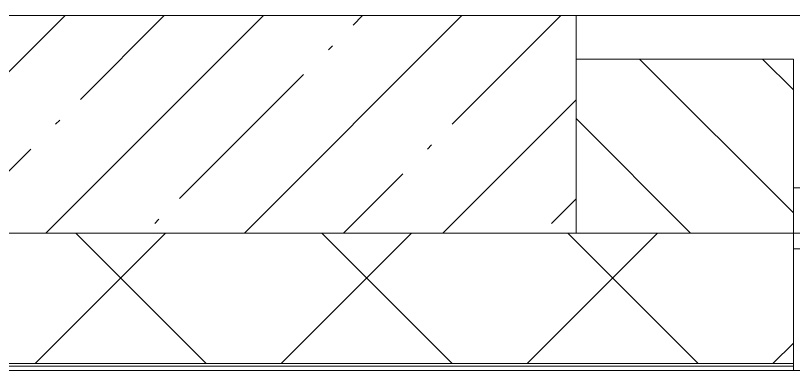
# Model space of a CAD drawing. Header units: millimetres. Extents: x -164500 to 426394, y -23753 to 102118.
# Drawn here: x 250758 to 251652, y 74281 to 74689 of the extents above; entities that cross this region are included whole.
import ezdxf

# ---------------------------------------------------------------- set-up
doc = ezdxf.new("R2010")
doc.units = ezdxf.units.MM
for name, color, linetype, lineweight in [('A-GLAZ', 7, 'Continuous', 9), ('A-GLAZ-1', 7, 'Continuous', 5), ('A-WALL', 7, 'Continuous', 5), ('I-WALL', 7, 'Continuous', 5), ('S-COLS', 7, 'Continuous', 9), ('S-COLS-1', 7, 'Continuous', 5)]:
    doc.layers.add(name, color=color, linetype=linetype, lineweight=lineweight)
doc.layers.add('A-WALL-1', color=9, linetype='Continuous', lineweight=5, true_color=0x808080)
doc.layers.add('A-WALL-FNSH-1', color=9, linetype='Continuous', lineweight=5, true_color=0x808080)

# ---------------------------------------------------------------- blocks, each defined once
blk = doc.blocks.new('BSC_Колонна _Прямоугольная - 250х900-V351-Объем проектирования 2 этажа')
at = {"layer": 'S-COLS-1'}
h = blk.add_hatch(dxfattribs=at)
h.set_pattern_fill('FP_99', color=256, style=0, pattern_type=2)
h.set_pattern_definition([(45, (-102180, -25), (-114.04925, 114.04925), []), (45, (-102065.95, -25), (-114.04925, 114.04925), [201.613, -40.323, 6.706, -33.617])])
h.paths.add_polyline_path([(-162.37, -125), (450, -125), (450, 125), (-450, 125), (-450, -125), (-290, -125)])
for p, q in [((450, 125), (-450, 125)), ((450, -125), (450, 125)), ((-450, -125), (450, -125))]:
    blk.add_line(p, q, dxfattribs=at)
blk = doc.blocks.new('120_Окно_СКБ_1Ст - 120_Окно_СКБ_1Ст 900х2500_h_ с форточкой-V406-Объем проектирования 2 этажа')
at = {"layer": 'A-GLAZ'}
for p, q in [((380, -57), (450, -57)), ((450, -57), (450, -127)), ((450, -127), (380, -127))]:
    blk.add_line(p, q, dxfattribs=at)
at = {"layer": 'A-GLAZ-1'}
blk.add_line((450, -57), (-450, -57), dxfattribs=at)
blk = doc.blocks.new('2floor')
at = {"layer": 'A-WALL'}
h = blk.add_hatch(dxfattribs=at)
h.set_pattern_fill('FP_2', color=256, style=0, pattern_type=2)
h.set_pattern_definition([(135, (148772.12, 0), (-70.71068, -70.71068), [])])
h.paths.add_polyline_path([(249602.12, -100), (250502.12, -100), (250502.12, 100), (249602.12, 100), (249602.12, 57.34)])
h.paths.add_polyline_path([(240702.12, -100), (241502.12, -100), (241502.12, 100), (240702.12, 100), (240702.12, -48)])
h.paths.add_polyline_path([(258522.12, -100), (259002.12, -100), (259002.12, 100), (257702.12, 100), (257702.12, -100), (258442.12, -100)])
h.paths.add_polyline_path([(252957.95, -100), (253602.12, -100), (253602.12, 100), (252552.12, 100), (252552.12, -100)])
h.paths.add_polyline_path([(271602.12, -100), (271602.12, 100), (270802.12, 100), (270802.12, -100), (271026.31, -100)])
h.paths.add_polyline_path([(243552.12, -100), (243552.12, 100), (243302.12, 100), (243302.12, -100)])
h.paths.add_polyline_path([(244452.12, -100), (247802.12, -100), (247802.12, 100), (244452.12, 100), (244452.12, 64.29)])
h.paths.add_polyline_path([(267602.12, -100), (268102.12, -100), (268102.12, 100), (267602.12, 100), (267602.12, -1.23)])
h.paths.add_polyline_path([(251652.12, -100), (251652.12, 100), (251402.12, 100), (251402.12, -100), (251512.49, -100)])
h.paths.add_polyline_path([(264402.12, -100), (264402.12, 100), (263352.12, 100), (263352.12, -100), (263798.97, -100)])
h.paths.add_polyline_path([(262202.12, -100), (262452.12, -100), (262452.12, 100), (262202.12, 100), (262202.12, -84.1)])
h = blk.add_hatch(dxfattribs=at)
h.set_pattern_fill('FP_24', color=256, style=0, pattern_type=2)
h.set_pattern_definition([(45, (148772.12, 0), (-141.42136, 141.42136), []), (135, (148772.12, 0), (-141.42136, -141.42136), [])])
h.paths.add_polyline_path([(273849.24, -250), (273852.12, -250), (273852.12, -100), (272502.12, -100), (272502.12, -250), (273704.41, -250)])
h.paths.add_polyline_path([(269902.12, -250), (269902.12, -100), (269002.12, -100), (269002.12, -250), (269782.12, -250)])
h.paths.add_polyline_path([(270802.12, -250), (271602.12, -250), (271602.12, -100), (270802.12, -100)])
h.paths.add_polyline_path([(268102.12, -250), (268102.12, -100), (266702.12, -100), (266702.12, -250), (267930.12, -250)])
h.paths.add_polyline_path([(262202.12, -250), (262452.12, -250), (262452.12, -100), (261302.12, -100), (261302.12, -250), (261630.77, -250)])
h.paths.add_polyline_path([(263352.12, -250), (264402.12, -250), (264402.12, -100), (263352.12, -100)])
h.paths.add_polyline_path([(256571.63, -250), (256802.12, -250), (256802.12, -100), (255902.12, -100), (255902.12, -250)])
h.paths.add_polyline_path([(257702.12, -250), (259002.12, -250), (259002.12, -100), (257702.12, -100)])
h.paths.add_polyline_path([(253602.12, -250), (253602.12, -100), (252552.12, -100), (252552.12, -250), (252957.95, -250)])
h.paths.add_polyline_path([(251652.12, -250), (251652.12, -100), (249602.12, -100), (249602.12, -250), (251512.49, -250)])
h.paths.add_polyline_path([(248621.55, -250), (248702.12, -250), (248702.12, -100), (244452.12, -100), (244452.12, -250), (247898.81, -250)])
h.paths.add_polyline_path([(242839.67, -250), (243552.12, -250), (243552.12, -100), (242402.12, -100), (242402.12, -250)])
h.paths.add_polyline_path([(241502.12, -250), (241502.12, -100), (240702.12, -100), (240702.12, -250), (241394.2, -250)])
h.paths.add_polyline_path([(239802.12, -250), (239802.12, -100), (237982.12, -100), (237982.12, -250), (239226, -250)])
for p, q in [((251402.12, -100), (251652.12, -100)), ((251652.12, -100), (251402.12, -100)), ((249602.12, -250), (251652.12, -250)), ((249602.12, -253), (251652.12, -253)), ((252552.12, -258), (251652.12, -258))]:
    blk.add_line(p, q, dxfattribs=at)
at = {"layer": 'A-WALL-1'}
for p, q in [((251402.12, 150), (255881.12, 150)), ((251652.12, 100), (251402.12, 100)), ((251652.12, -250), (251652.12, 100))]:
    blk.add_line(p, q, dxfattribs=at)
at = {"layer": 'A-WALL-FNSH-1'}
for p, q in [((251652.12, -258), (251652.12, -250)), ((249602.12, -258), (251652.12, -258))]:
    blk.add_line(p, q, dxfattribs=at)
at = {"layer": 'I-WALL'}
blk.add_line((252552.12, -100), (251652.12, -100), dxfattribs=at)
at = {"layer": 'A-GLAZ', "color": 3, "rotation": 180}
blk.add_blockref('120_Окно_СКБ_1Ст - 120_Окно_СКБ_1Ст 900х2500_h_ с форточкой-V406-Объем проектирования 2 этажа', (252102.12, -175), dxfattribs=at)
at = {"layer": 'S-COLS'}
blk.add_blockref('BSC_Колонна _Прямоугольная - 250х900-V351-Объем проектирования 2 этажа', (250952.12, 25), dxfattribs=at)

msp = doc.modelspace()

# ---------------------------------------------------------------- block references
msp.add_blockref('2floor', (0, 74539.358))

doc.saveas('drawing.dxf')
